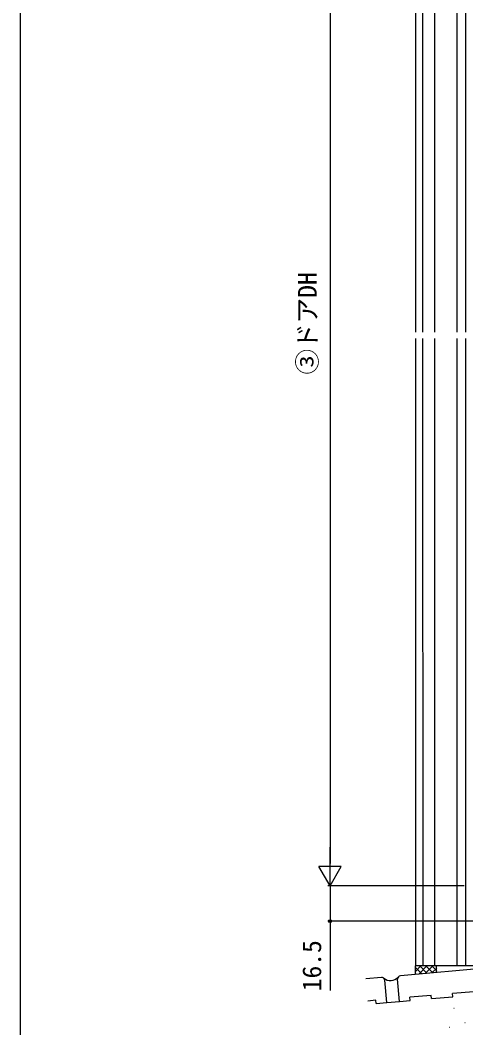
# Model space of a CAD drawing. Units: millimetres, scale not verified. Extents: x -525 to 525, y -783 to 779.
# Drawn here: x -525 to -316.1, y -259.8 to 212.9 of the extents above; entities that cross this region are included whole.
import ezdxf
from ezdxf.enums import TextEntityAlignment as Align

# ---------------------------------------------------------------- set-up
doc = ezdxf.new("R2010")
doc.units = ezdxf.units.MM
doc.header["$LTSCALE"] = 4
for name, color, linetype in [('0-4_YKK_12', 2, 'Continuous'), ('0-6_YKK_D', 6, 'Continuous'), ('0-7_YKK_ZWAK', 7, 'Continuous'), ('0-8_YSS_K', 3, 'Continuous'), ('0-9_YSS_KE', 3, 'Continuous')]:
    doc.layers.add(name, color=color, linetype=linetype)
doc.styles.add('ＭＳ ゴシック', font='')
doc.styles.get('ＭＳ ゴシック').set_extended_font_data('MS Gothic')

msp = doc.modelspace()

# ---------------------------------------------------------------- linework, layer by layer
at = {"layer": '0-4_YKK_12'}
for p, q in [((-339.745, 458.531), (-339.745, 66.496)), ((-336.397, 446.956), (-336.347, 66.496)), ((-330.749, 444.158), (-330.749, 66.496)), ((-320.222, 364.651), (-320.222, 66.496)), ((-316.222, 364.651), (-316.222, 66.496)), ((-339.745, 63.496), (-339.745, -230.757)), ((-336.347, 63.496), (-336.304, -230.757)), ((-330.749, 63.496), (-330.749, -230.757)), ((-320.222, 63.496), (-320.222, -230.757)), ((-316.222, 63.496), (-316.222, -230.757)), ((-307.922, -230.757), (-339.745, -230.757))]:
    msp.add_line(p, q, dxfattribs=at)
at = {"layer": '0-6_YKK_D'}
for p, q in [((-379.745, 343.246), (-379.745, -182.757)), ((-379.745, -193.257), (-379.745, -175.071)), ((-379.745, -193.257), (-384.995, -184.164)), ((-374.495, -184.164), (-384.995, -184.164)), ((-379.745, -193.257), (-374.495, -184.164)), ((-316.922, -193.257), (-380.745, -193.257)), ((-316.922, -193.257), (-380.745, -193.257)), ((-280.922, -209.753), (-380.745, -209.753))]:
    msp.add_line(p, q, dxfattribs=at)
msp.add_lwpolyline([(-379.745, -193.257), (-379.745, -209.753), (-379.745, -242.303)], dxfattribs=at)
msp.add_circle((-379.745, -209.753), 0.637, dxfattribs=at)
at = {"layer": '0-7_YKK_ZWAK'}
msp.add_line((-525, 747.3), (-525, -782.7), dxfattribs=at)
at = {"layer": '0-8_YSS_K'}
for p, q in [((-339.745, -234.732), (-339.745, -230.757)), ((-339.745, -233.331), (-337.17, -230.757)), ((-336.767, -234.472), (-339.745, -231.494)), ((-338.181, -234.596), (-334.342, -230.757)), ((-334.166, -234.244), (-337.654, -230.757)), ((-335.081, -234.324), (-331.513, -230.757)), ((-331.565, -234.017), (-334.825, -230.757)), ((-329.744, -233.01), (-331.997, -230.757)), ((-329.754, -233.858), (-329.754, -230.757)), ((-339.368, -234.699), (-339.745, -234.323)), ((-331.982, -234.053), (-329.744, -231.816)), ((-342.149, -246.989), (-342.28, -245.494)), ((-332.187, -246.117), (-322.225, -245.246)), ((-322.225, -245.246), (-322.356, -243.751)), ((-358.219, -246.889), (-362.078, -247.226)), ((-358.088, -248.383), (-358.219, -246.889)), ((-358.088, -248.383), (-353.107, -247.947)), ((-353.107, -247.947), (-347.13, -247.424)), ((-347.13, -247.424), (-342.149, -246.989)), ((-321.734, -250.641), (-321.534, -250.641)), ((-323.856, -259.537), (-323.656, -259.537)), ((-316.551, -257.354), (-316.351, -257.354))]:
    msp.add_line(p, q, dxfattribs=at)
for points in [[(-332.187, -246.117), (-332.318, -244.623), (-342.28, -245.494)], [(-312.263, -244.374), (-312.394, -242.88), (-322.356, -243.751)]]:
    msp.add_lwpolyline(points, dxfattribs=at)
msp.add_arc((-351.419, -232.726), 4.881, 230.06649, 317.93975, dxfattribs=at)
at = {"layer": '0-9_YSS_KE'}
for p, q in [((-250.053, -226.885), (-346.682, -235.339)), ((-355.647, -236.124), (-362.993, -236.766)), ((-353.107, -247.947), (-354.022, -237.487)), ((-347.13, -247.424), (-348.045, -236.964))]:
    msp.add_line(p, q, dxfattribs=at)
for centre, start, end in [((-355.517, -237.618), 5, 95), ((-346.551, -236.834), 95, 185)]:
    msp.add_arc(centre, 1.5, start, end, dxfattribs=at)

# ---------------------------------------------------------------- texts
at = {"layer": '0-6_YKK_D', "style": 'ＭＳ ゴシック'}
for s, p in [('③ドアDH', (-383.358, 46.665)), ('16.5', (-381.245, -242.644))]:
    msp.add_text(s, height=8.798, rotation=90, dxfattribs=at).set_placement(p, align=Align.BOTTOM_LEFT)

doc.saveas('drawing.dxf')
